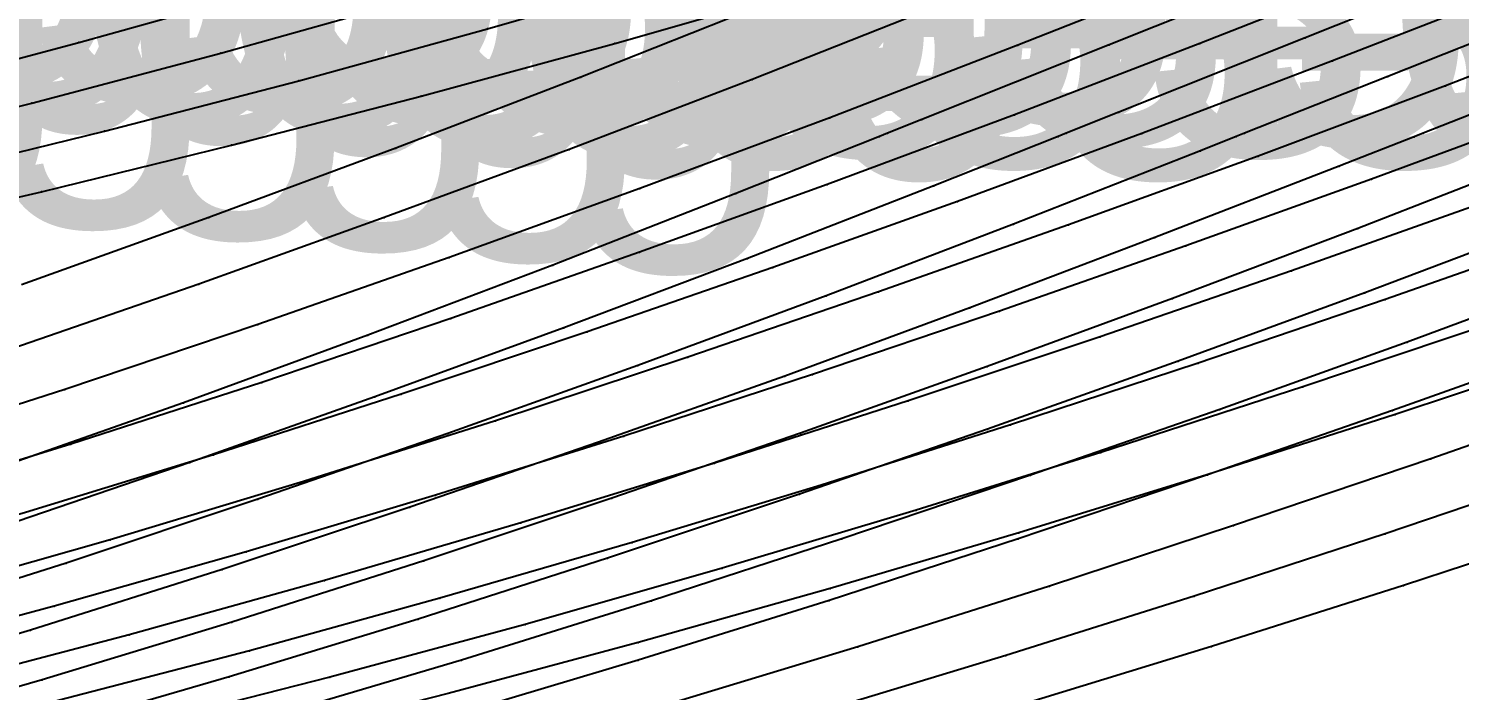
# Model space of a CAD drawing. Extents: x -2408 to 1029, y -526 to 2095.
# Drawn here: x 628.2 to 738.1, y 1419.4 to 1470.2 of the extents above; entities that cross this region are included whole.
import ezdxf

# ---------------------------------------------------------------- set-up
doc = ezdxf.new("R2010")
doc.units = 0
doc.layers.add('TEXT', color=7, linetype='Continuous')

# ---------------------------------------------------------------- blocks, each defined once
blk = doc.blocks.new(' -30')
at = {"layer": '1'}
blk.add_lwpolyline([(318.612559, 1019.189992), (304.623987, 1013.601533), (290.473653, 1007.954145), (276.094572, 1002.222342), (273.450279, 1001.171188), (272.829819, 1000.922089), (261.800264, 996.540208), (247.75161, 991.036685), (233.544141, 985.642384), (219.371839, 980.464949), (204.897519, 975.358333)], dxfattribs=at)
at = {"layer": '14'}
blk.add_lwpolyline([(202.556056, 1035.571492), (216.613466, 1040.8583), (231.016792, 1046.467494), (245.371055, 1052.200986), (249.235153, 1053.761826), (249.235153, 1053.761826), (256.057094, 1038.945869), (262.564032, 1024.81404), (268.132896, 1012.721558), (268.132381, 1012.721329), (268.132114, 1012.721252), (264.118011, 1011.111172), (249.89318, 1005.467647), (235.685252, 1000.013509), (221.335671, 994.693965), (206.941998, 989.526014)], dxfattribs=at)
at = {"layer": '3'}
for p in [(290.473653, 1007.954145), (249.89318, 1005.467647), (273.450279, 1001.171188), (276.094572, 1002.222342), (272.829819, 1000.922089), (235.685252, 1000.013509), (261.800264, 996.540208), (221.335671, 994.693965), (247.75161, 991.036685), (233.544141, 985.642384), (219.371839, 980.464949)]:
    blk.add_point(p, dxfattribs=at)
at = {"layer": '4'}
for p in [(273.450279, 1001.171188), (272.829819, 1000.922089)]:
    blk.add_point(p, dxfattribs=at)
at = {"layer": 'TEXT', "color": 7}
blk.add_text('g05-30', height=25, dxfattribs=at).set_placement((159.04, 1004.64))
blk = doc.blocks.new(' -31')
at = {"layer": '1'}
blk.add_lwpolyline([(319.5571, 1014.098568), (305.542513, 1008.502237), (291.223184, 1002.787725), (287.16589, 1001.172028), (286.552792, 1000.924835), (277.016839, 997.130407), (262.706587, 991.540984), (248.583159, 986.212805), (234.087524, 980.916619), (219.857867, 975.87892), (205.622968, 971.021377)], dxfattribs=at)
at = {"layer": '14'}
blk.add_lwpolyline([(203.664295, 1031.101936), (218.09938, 1036.32269), (232.591492, 1041.787514), (246.894871, 1047.358308), (260.890282, 1052.93348), (262.951164, 1053.761826), (262.951164, 1053.761826), (269.773105, 1038.945869), (276.280043, 1024.81404), (281.848907, 1012.721558), (281.84824, 1012.721329), (281.848106, 1012.721252), (277.124734, 1010.837802), (263.048069, 1005.287462), (248.993791, 999.920222), (234.798549, 994.679372), (220.562271, 989.582892), (206.261899, 984.636801)], dxfattribs=at)
at = {"layer": '3'}
for p in [(305.542513, 1008.502237), (263.048069, 1005.287462), (291.223184, 1002.787725), (287.16589, 1001.172028), (286.552792, 1000.924835), (248.993791, 999.920222), (277.016839, 997.130407), (234.798549, 994.679372), (262.706587, 991.540984), (220.562271, 989.582892), (248.583159, 986.212805), (234.087524, 980.916619), (219.857867, 975.87892)]:
    blk.add_point(p, dxfattribs=at)
at = {"layer": '4'}
for p in [(287.16589, 1001.172028), (286.552792, 1000.924835)]:
    blk.add_point(p, dxfattribs=at)
at = {"layer": 'TEXT', "color": 7}
blk.add_text('g05-31', height=25, dxfattribs=at).set_placement((169.72, 1003.67))
blk = doc.blocks.new(' -32')
at = {"layer": '1'}
blk.add_lwpolyline([(326.21317, 1011.215339), (311.875114, 1005.523453), (300.883141, 1001.169281), (300.238895, 1000.912933), (297.489484, 999.824994), (283.125429, 994.180019), (268.751064, 988.674201), (254.273598, 983.326862), (239.671953, 978.105214), (225.089148, 973.051832), (210.364599, 968.146057), (195.655611, 963.47221)], dxfattribs=at)
at = {"layer": '14'}
blk.add_lwpolyline([(205.296784, 1027.001347), (219.553404, 1031.948668), (233.845184, 1037.145899), (248.20402, 1042.570959), (262.376071, 1048.085385), (276.667156, 1053.761826), (276.667156, 1053.761826), (283.489097, 1038.945869), (289.996035, 1024.81404), (295.564899, 1012.721558), (295.564117, 1012.721252), (295.564079, 1012.721252), (283.457021, 1007.934958), (269.016321, 1002.353539), (254.427471, 996.90881), (239.792961, 991.61998), (225.09575, 986.474386), (210.274209, 981.480985), (195.450557, 976.711731)], dxfattribs=at)
at = {"layer": '3'}
for p in [(283.457021, 1007.934958), (311.875114, 1005.523453), (269.016321, 1002.353539), (300.883141, 1001.169281), (300.238895, 1000.912933), (297.489484, 999.824994), (254.427471, 996.90881), (283.125429, 994.180019), (239.792961, 991.61998), (268.751064, 988.674201), (225.09575, 986.474386), (254.273598, 983.326862), (210.274209, 981.480985), (239.671953, 978.105214), (225.089148, 973.051832), (210.364599, 968.146057)]:
    blk.add_point(p, dxfattribs=at)
at = {"layer": '4'}
for p in [(300.883141, 1001.169281), (300.238895, 1000.912933)]:
    blk.add_point(p, dxfattribs=at)
at = {"layer": 'TEXT', "color": 7}
blk.add_text('g05-32', height=25, dxfattribs=at).set_placement((181.11, 1002.86))
blk = doc.blocks.new(' -33')
at = {"layer": '1'}
blk.add_lwpolyline([(322.617196, 1004.311147), (314.599247, 1001.169128), (313.911743, 1000.89592), (308.153438, 998.643203), (293.983596, 993.144724), (279.776812, 987.744295), (265.567846, 982.512143), (251.24589, 977.424028), (236.778171, 972.451509), (222.351953, 967.667013), (207.617936, 962.994501), (193.064115, 958.612652)], dxfattribs=at)
at = {"layer": '14'}
blk.add_lwpolyline([(203.175623, 1021.859929), (217.456673, 1026.543979), (232.138738, 1031.620144), (246.270399, 1036.735167), (260.476804, 1042.070281), (274.494824, 1047.488045), (288.194082, 1052.891253), (290.383148, 1053.761826), (290.383148, 1053.761826), (297.205089, 1038.945869), (303.712027, 1024.81404), (309.280891, 1012.721558), (309.280128, 1012.721252), (309.280109, 1012.721252), (297.443515, 1008.064399), (283.2111, 1002.58065), (268.831718, 997.223812), (254.409211, 992.017019), (239.927337, 986.94306), (225.39132, 982.027205), (210.726883, 977.274737), (196.064024, 972.749859)], dxfattribs=at)
at = {"layer": '3'}
for p in [(297.443515, 1008.064399), (283.2111, 1002.58065), (314.599247, 1001.169128), (313.911743, 1000.89592), (308.153438, 998.643203), (268.831718, 997.223812), (293.983596, 993.144724), (254.409211, 992.017019), (239.927337, 986.94306), (279.776812, 987.744295), (265.567846, 982.512143), (225.39132, 982.027205), (210.726883, 977.274737), (251.24589, 977.424028), (236.778171, 972.451509), (222.351953, 967.667013), (207.617936, 962.994501)]:
    blk.add_point(p, dxfattribs=at)
at = {"layer": '4'}
for p in [(314.599247, 1001.169128), (313.911743, 1000.89592)]:
    blk.add_point(p, dxfattribs=at)
at = {"layer": 'TEXT', "color": 7}
blk.add_text('g05-33', height=25, dxfattribs=at).set_placement((192.21, 1002))
blk = doc.blocks.new(' -34')
at = {"layer": '1'}
blk.add_lwpolyline([(323.77489, 999.382238), (309.583376, 993.859295), (295.338138, 988.470214), (281.109108, 983.246678), (266.762095, 978.134692), (252.286896, 973.137388), (237.838157, 968.31986), (223.103092, 963.607844), (208.533138, 959.17013), (193.822696, 954.922633), (179.127966, 950.917417), (164.555811, 947.175497), (149.750125, 943.602201), (134.836432, 940.230283), (119.93429, 937.083574), (104.830533, 934.115456), (89.846717, 931.384189), (74.719554, 928.832767), (59.6705, 926.488073), (44.544948, 924.308318), (29.448365, 922.292712), (14.010065, 920.384045), (-1.122059, 918.654773), (-16.32217, 917.059944)], dxfattribs=at)
at = {"layer": '14'}
blk.add_lwpolyline([(321.972214, 1012.318899), (307.630625, 1006.716876), (292.984256, 1001.141484), (278.832073, 995.92992), (264.64197, 990.856715), (250.39518, 985.909134), (236.097147, 981.112509), (221.672535, 976.46891), (207.255591, 972.041156), (192.613338, 967.776616), (178.070848, 963.777746), (163.47022, 959.995221), (148.521494, 956.358438), (133.815609, 953.008436), (119.06352, 949.868753), (104.26908, 946.936219), (89.315343, 944.18609), (74.447671, 941.655685), (59.438948, 939.295019), (44.51444, 937.126641), (29.567738, 935.115528), (14.496622, 933.232545), (-0.484855, 931.500543), (-15.863097, 929.870438)], dxfattribs=at)
at = {"layer": '3'}
for p in [(307.630625, 1006.716876), (292.984256, 1001.141484), (278.832073, 995.92992), (309.583376, 993.859295), (264.64197, 990.856715), (295.338138, 988.470214), (250.39518, 985.909134), (281.109108, 983.246678), (236.097147, 981.112509), (266.762095, 978.134692), (221.672535, 976.46891), (252.286896, 973.137388), (237.838157, 968.31986), (223.103092, 963.607844), (208.533138, 959.17013)]:
    blk.add_point(p, dxfattribs=at)
at = {"layer": 'TEXT', "color": 7}
blk.add_text('g05-34', height=25, dxfattribs=at).set_placement((203.51, 1001.18))
blk = doc.blocks.new(' -35')
at = {"layer": '1'}
blk.add_lwpolyline([(324.395031, 994.319508), (310.122707, 988.916618), (295.777125, 983.645488), (281.137255, 978.433597), (266.689322, 973.449837), (251.956224, 968.528416), (237.405527, 963.853334), (222.877869, 959.398779), (208.204056, 955.124754), (193.609526, 951.100939), (178.818648, 947.251648), (164.247615, 943.680786), (149.353601, 940.252384), (134.579422, 937.067447), (119.596453, 934.051586), (104.785757, 931.276596), (89.728332, 928.65774), (74.835692, 926.259145), (59.179039, 923.928092), (44.541241, 921.910511), (29.381633, 919.969584), (14.403487, 918.187392), (-1.331187, 916.461199), (-16.228949, 914.967156)], dxfattribs=at)
at = {"layer": '14'}
blk.add_lwpolyline([(330.768901, 1010.399033), (316.325273, 1004.817432), (301.918447, 999.41246), (287.364578, 994.123794), (272.773971, 988.973141), (258.12432, 983.956046), (243.349791, 979.078066), (228.58532, 974.409139), (213.758052, 969.943316), (198.699287, 965.649797), (183.744555, 961.62825), (168.731563, 957.828542), (154.048305, 954.33759), (138.932362, 950.971169), (123.770254, 947.820037), (108.565897, 944.880925), (93.199124, 942.128623), (77.922058, 939.599068), (62.501389, 937.241845), (47.168491, 935.077929), (31.115596, 932.983628), (16.332593, 931.194477), (0.943787, 929.472944), (-14.151574, 927.926407)], dxfattribs=at)
at = {"layer": '3'}
for p in [(316.325273, 1004.817432), (301.918447, 999.41246), (287.364578, 994.123794), (272.773971, 988.973141), (310.122707, 988.916618), (258.12432, 983.956046), (295.777125, 983.645488), (243.349791, 979.078066), (281.137255, 978.433597), (228.58532, 974.409139), (266.689322, 973.449837), (213.758052, 969.943316), (251.956224, 968.528416), (237.405527, 963.853334), (222.877869, 959.398779)]:
    blk.add_point(p, dxfattribs=at)
at = {"layer": 'TEXT', "color": 7}
blk.add_text('g05-35', height=25, dxfattribs=at).set_placement((214.64, 1000.31))
blk = doc.blocks.new(' -36')
at = {"layer": '1'}
blk.add_lwpolyline([(327.665091, 990.406515), (313.365199, 985.106301), (298.96887, 979.947551), (284.431298, 974.897587), (269.941111, 970.007791), (255.322968, 965.246675), (240.723951, 960.691952), (225.785996, 956.252088), (211.066507, 952.102962), (196.44568, 948.202843), (181.61533, 944.469296), (166.641703, 940.921957), (151.713226, 937.602397), (136.533123, 934.443816), (121.520277, 931.529785), (106.279591, 928.778564), (91.196515, 926.253528), (76.000404, 923.896584), (60.862701, 921.722258), (45.703331, 919.703248), (30.553345, 917.828484), (15.36051, 916.081235), (0.366159, 914.490822), (-14.855243, 913.015167)], dxfattribs=at)
at = {"layer": '14'}
blk.add_lwpolyline([(324.861905, 1002.891461), (310.637429, 997.630582), (296.362728, 992.506399), (282.056179, 987.509353), (267.692629, 982.640505), (253.205126, 977.903093), (238.733456, 973.364898), (224.20328, 969.017382), (209.441662, 964.827063), (194.792668, 960.895344), (180.089203, 957.171235), (165.024906, 953.581888), (150.222543, 950.273097), (135.376578, 947.166184), (120.490573, 944.258239), (105.44078, 941.523952), (90.485111, 939.003368), (74.786101, 936.556132), (60.373333, 934.476824), (45.341251, 932.46284), (30.179325, 930.574341), (15.113374, 928.831544), (0.032828, 927.222548), (-15.463604, 925.711815)], dxfattribs=at)
at = {"layer": '3'}
for p in [(310.637429, 997.630582), (296.362728, 992.506399), (282.056179, 987.509353), (313.365199, 985.106301), (267.692629, 982.640505), (298.96887, 979.947551), (253.205126, 977.903093), (284.431298, 974.897587), (238.733456, 973.364898), (269.941111, 970.007791), (224.20328, 969.017382), (255.322968, 965.246675), (209.441662, 964.827063), (240.723951, 960.691952)]:
    blk.add_point(p, dxfattribs=at)
at = {"layer": 'TEXT', "color": 7}
blk.add_text('g05-36', height=25, dxfattribs=at).set_placement((225.76, 999.46))
blk = doc.blocks.new(' -37')
at = {"layer": '1'}
blk.add_lwpolyline([(326.713546, 985.019872), (312.254181, 979.859861), (298.025051, 974.926161), (283.478154, 970.017862), (268.968087, 965.28685), (254.315715, 960.702782), (239.918335, 956.399406), (225.151075, 952.199995), (210.505552, 948.252075), (195.627925, 944.462208), (181.036996, 940.95584), (166.062631, 937.568278), (151.222245, 934.417364), (136.163859, 931.425551), (121.347156, 928.678531), (106.217931, 926.068602), (91.393289, 923.693421), (76.20749, 921.436391), (61.269209, 919.37503), (46.041508, 917.421138), (30.69776, 915.591858), (15.438227, 913.904222), (0.507643, 912.382616), (-14.778713, 910.959608)], dxfattribs=at)
at = {"layer": '14'}
for points in [[(-15.155917, 969.160966), (0.128787, 970.603535), (15.669216, 972.213705), (30.924236, 973.938823), (45.988341, 975.793326), (61.205262, 977.82814), (76.399373, 980.027605), (91.645306, 982.408497), (106.785665, 984.951771), (121.894669, 987.674831), (136.97646, 990.58577), (152.011586, 993.691461), (166.668999, 996.927437), (181.613636, 1000.446725), (196.507032, 1004.17853), (211.345621, 1008.12333), (225.788865, 1012.18414), (240.508823, 1016.550555), (255.163712, 1021.129379), (269.623048, 1025.877159), (284.14063, 1030.870978), (298.59491, 1036.045353), (313.146264, 1041.429529), (327.498179, 1046.880215)], [(319.141126, 995.796442), (304.48299, 990.600012), (289.793064, 985.533452), (275.043086, 980.604876), (260.164446, 975.817985), (245.301592, 971.239952), (230.203103, 966.811774), (215.218174, 962.648655), (200.175046, 958.69944), (185.077403, 954.962813), (170.333237, 951.528665), (155.139041, 948.207013), (139.901328, 945.091725), (124.623707, 942.179807), (109.179194, 939.445591), (93.832485, 936.927775), (78.337437, 934.575235), (62.936941, 932.41251), (47.515296, 930.404682), (31.961469, 928.5227), (16.506599, 926.790005), (1.361923, 925.227311), (-14.120774, 923.76841)]]:
    blk.add_lwpolyline(points, dxfattribs=at)
at = {"layer": '3'}
for p in [(211.345621, 1008.12333), (304.48299, 990.600012), (289.793064, 985.533452), (275.043086, 980.604876), (312.254181, 979.859861), (260.164446, 975.817985), (298.025051, 974.926161), (245.301592, 971.239952), (283.478154, 970.017862), (230.203103, 966.811774), (268.968087, 965.28685), (215.218174, 962.648655), (254.315715, 960.702782)]:
    blk.add_point(p, dxfattribs=at)
at = {"layer": 'TEXT', "color": 7}
blk.add_text('g05-37', height=25, dxfattribs=at).set_placement((236.94, 998.62))
blk = doc.blocks.new(' -38')
at = {"layer": '1'}
blk.add_lwpolyline([(329.60502, 981.207307), (315.174494, 976.166699), (300.041979, 971.031052), (285.892736, 966.381595), (271.183397, 961.723385), (256.567472, 957.290031), (241.745368, 953.00383), (227.176045, 949.002989), (212.243566, 945.11853), (197.426699, 941.475858), (182.395818, 937.991698), (167.365762, 934.716064), (152.248748, 931.626818), (137.299767, 928.769494), (122.109905, 926.061426), (107.010754, 923.557933), (91.761032, 921.210529), (76.654194, 919.053324), (61.359018, 917.023469), (46.399424, 915.173265), (31.071333, 913.4097), (15.760392, 911.778752), (0.404646, 910.275068), (-14.93296, 908.905446)], dxfattribs=at)
at = {"layer": '14'}
for points in [[(-15.800026, 967.057728), (-0.82938, 968.401779), (14.405534, 969.906101), (29.350037, 971.513721), (44.278901, 973.25879), (59.722363, 975.220283), (74.6129, 977.268679), (89.481256, 979.47277), (104.404222, 981.849582), (119.220692, 984.378815), (134.014915, 987.079317), (148.768111, 989.954893), (163.483969, 993.016082), (178.513735, 996.353236), (193.142249, 999.812041), (207.722623, 1003.469562), (222.251785, 1007.326255), (237.068672, 1011.480938), (251.484607, 1015.741065), (265.839999, 1020.199777), (280.001393, 1024.812972), (294.904799, 1029.89651), (309.0697, 1034.92466), (323.338564, 1040.157322)], [(325.998783, 993.403265), (311.682901, 988.399044), (297.31357, 983.509987), (282.898169, 978.759315), (268.354946, 974.143311), (253.83341, 969.726377), (239.076039, 965.446552), (224.441367, 961.41823), (209.753002, 957.58873), (195.014266, 953.956908), (179.902294, 950.44814), (165.071806, 947.211889), (150.20081, 944.167781), (135.292497, 941.313157), (120.216259, 938.622201), (105.242719, 936.136924), (90.241725, 933.824134), (75.09389, 931.657668), (60.047842, 929.6593), (44.866851, 927.78208), (29.788284, 926.045265), (14.695885, 924.435176), (-0.832111, 922.914813), (-15.949796, 921.564841)]]:
    blk.add_lwpolyline(points, dxfattribs=at)
at = {"layer": '3'}
for p in [(222.251785, 1007.326255), (207.722623, 1003.469562), (311.682901, 988.399044), (297.31357, 983.509987), (282.898169, 978.759315), (315.174494, 976.166699), (268.354946, 974.143311), (300.041979, 971.031052), (253.83341, 969.726377), (285.892736, 966.381595), (239.076039, 965.446552), (271.183397, 961.723385), (224.441367, 961.41823)]:
    blk.add_point(p, dxfattribs=at)
at = {"layer": 'TEXT', "color": 7}
blk.add_text('g05-38', height=25, dxfattribs=at).set_placement((248.03, 997.74))
blk = doc.blocks.new(' -39')
at = {"layer": '1'}
blk.add_lwpolyline([(326.050681, 975.254689), (311.673727, 970.402362), (297.01612, 965.605862), (282.544657, 961.04305), (267.955798, 956.631239), (253.377553, 952.421584), (238.61777, 948.366901), (223.934031, 944.541689), (209.151466, 940.896136), (194.373578, 937.45255), (179.378019, 934.159646), (164.51737, 931.092732), (149.483109, 928.184177), (134.551585, 925.483686), (119.669525, 922.972593), (104.679576, 920.618055), (89.609161, 918.417101), (74.573508, 916.375308), (59.416902, 914.457557), (44.347942, 912.678232), (29.22985, 911.018424), (14.133778, 909.485977), (-0.887692, 908.084533), (-16.006542, 906.796746)], dxfattribs=at)
at = {"layer": '14'}
for points in [[(-14.502688, 965.140545), (0.846659, 966.471685), (16.467368, 967.967946), (31.790785, 969.570224), (47.098769, 971.311675), (62.207414, 973.177947), (77.478384, 975.220491), (92.727334, 977.421733), (108.033132, 979.798697), (123.230635, 982.330992), (137.684655, 984.904751), (153.540877, 987.921749), (168.638532, 990.993933), (183.343571, 994.184911), (198.356177, 997.652795), (213.320697, 1001.324315), (228.233832, 1005.199912), (242.73741, 1009.179982), (257.539702, 1013.459668), (272.281196, 1017.943193), (286.958863, 1022.629949), (301.43666, 1027.4724), (315.985113, 1032.543818), (330.476915, 1037.774917)], [(320.089688, 986.639203), (305.355223, 981.684435), (289.831776, 976.640529), (275.657516, 972.211889), (260.764846, 967.754209), (245.630299, 963.44125), (230.622392, 959.385918), (215.560643, 955.534004), (200.44838, 951.884311), (185.713739, 948.529376), (170.511823, 945.27408), (155.269365, 942.215085), (139.989554, 939.349648), (124.53858, 936.651619), (109.193841, 934.162098), (93.696294, 931.829309), (78.300347, 929.680899), (62.88401, 927.683033), (47.330246, 925.806764), (31.881892, 924.073645), (16.419716, 922.470906), (1.285714, 921.031759), (-14.201068, 919.688187)]]:
    blk.add_lwpolyline(points, dxfattribs=at)
at = {"layer": '3'}
for p in [(242.73741, 1009.179982), (228.233832, 1005.199912), (213.320697, 1001.324315), (305.355223, 981.684435), (289.831776, 976.640529), (275.657516, 972.211889), (311.673727, 970.402362), (260.764846, 967.754209), (297.01612, 965.605862), (245.630299, 963.44125), (282.544657, 961.04305), (230.622392, 959.385918)]:
    blk.add_point(p, dxfattribs=at)
blk = doc.blocks.new(' -40')
at = {"layer": '1'}
blk.add_lwpolyline([(327.593495, 971.19778), (313.097912, 966.427883), (298.339158, 961.735173), (283.73185, 957.273018), (269.059762, 952.984703), (254.346245, 948.886236), (239.581275, 944.977163), (224.897109, 941.290191), (210.037306, 937.758862), (195.139151, 934.415675), (180.075409, 931.231853), (165.094208, 928.257321), (149.997971, 925.449177), (134.949883, 922.834172), (119.872913, 920.391159), (104.860191, 918.126152), (89.722584, 916.000608), (74.577923, 914.021083), (59.416677, 912.172696), (44.394614, 910.46162), (29.206027, 908.853911), (14.013441, 907.371065), (-1.199172, 906.008787), (-16.346794, 904.770506)], dxfattribs=at)
at = {"layer": '14'}
for points in [[(-15.596995, 963.048272), (-0.616066, 964.278806), (14.354051, 965.639645), (29.602787, 967.153595), (44.547595, 968.765251), (59.477309, 970.510284), (74.949028, 972.469717), (89.842056, 974.506415), (104.054228, 976.591735), (119.645877, 979.043594), (134.468834, 981.539629), (149.271798, 984.198976), (164.035464, 987.02462), (178.764458, 990.02629), (193.82849, 993.295913), (208.476288, 996.675499), (223.07946, 1000.244369), (237.635153, 1004.002928), (252.50054, 1008.052183), (266.951412, 1012.195616), (281.346333, 1016.528585), (295.682558, 1021.050542), (310.532791, 1025.954694), (324.74548, 1030.848572)], [(326.809043, 984.329167), (312.460237, 979.572827), (297.985237, 974.932961), (283.539905, 970.477412), (269.042873, 966.192814), (254.303845, 962.039126), (239.700788, 958.128461), (225.048384, 954.405727), (210.349543, 950.869867), (195.264972, 947.444333), (180.481349, 944.282595), (165.660123, 941.302486), (150.804193, 938.501618), (135.776107, 935.853619), (120.859171, 933.40286), (105.916393, 931.116184), (90.822012, 928.967868), (75.836225, 926.983167), (60.833458, 925.129882), (45.693113, 923.3829), (30.66282, 921.76963), (15.177207, 920.235825), (0.122798, 918.869865), (-14.942158, 917.621551)]]:
    blk.add_lwpolyline(points, dxfattribs=at)
at = {"layer": '3'}
for p in [(252.50054, 1008.052183), (237.635153, 1004.002928), (223.07946, 1000.244369), (208.476288, 996.675499), (312.460237, 979.572827), (297.985237, 974.932961), (283.539905, 970.477412), (269.042873, 966.192814), (313.097912, 966.427883), (254.303845, 962.039126), (298.339158, 961.735173)]:
    blk.add_point(p, dxfattribs=at)

msp = doc.modelspace()

# ---------------------------------------------------------------- block references
at = {"layer": '1'}
for name in [' -32', ' -31', ' -30', ' -34', ' -36', ' -38', ' -33', ' -35', ' -37', ' -39', ' -40']:
    msp.add_blockref(name, (420.69429, 460.98861), dxfattribs=at)

doc.saveas('drawing.dxf')
